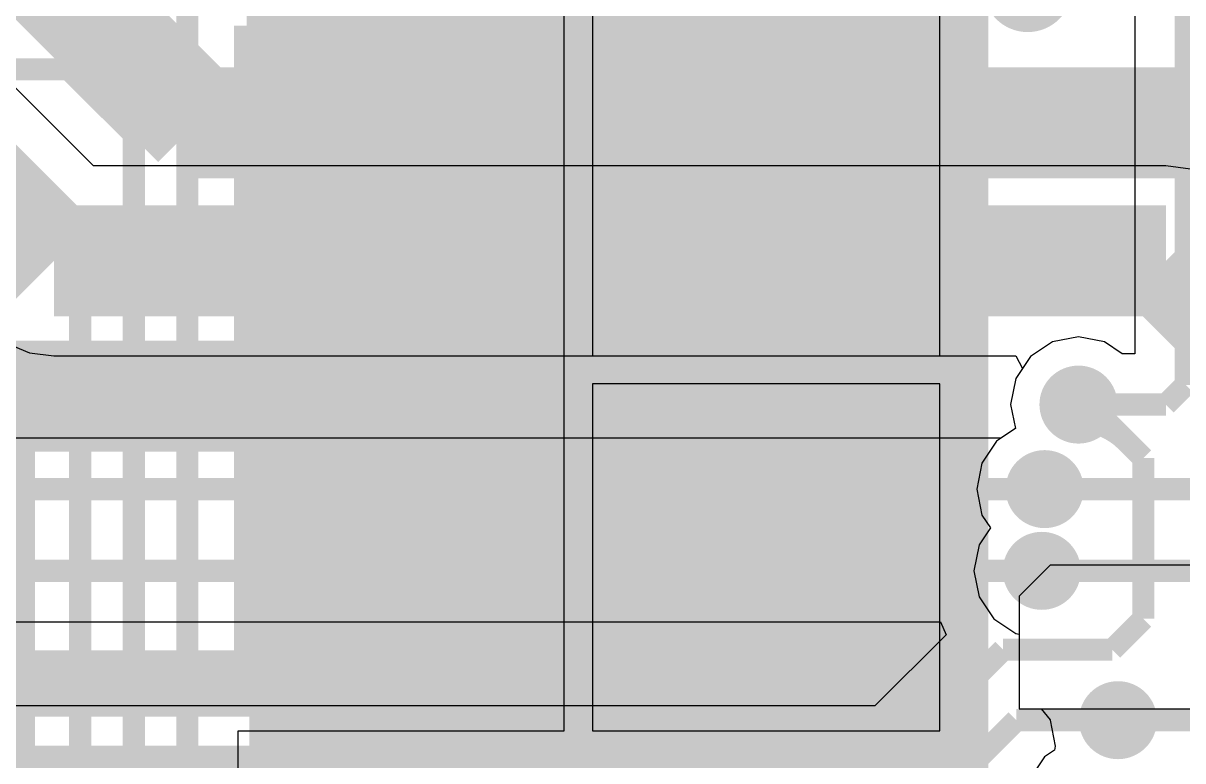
# Model space of a CAD drawing. Extents: x 56.2 to 141.8, y 48 to 96.4.
# Drawn here: x 111.17 to 121.62, y 80.51 to 87.16 of the extents above; entities that cross this region are included whole.
import ezdxf

# ---------------------------------------------------------------- set-up
doc = ezdxf.new("R2010")
doc.units = 0
doc.header["$MEASUREMENT"] = 0
for name, color, linetype in [('BOTTOMLAYER', 5, 'CONTINUOUS'), ('BOTTOMSOLDER', 6, 'CONTINUOUS'), ('MULTILAYER', 9, 'CONTINUOUS'), ('TOPLAYER', 1, 'CONTINUOUS'), ('TOPPASTE', 8, 'CONTINUOUS'), ('TOPSOLDER', 216, 'CONTINUOUS')]:
    doc.layers.add(name, color=color, linetype=linetype)

msp = doc.modelspace()

# ---------------------------------------------------------------- linework, layer by layer
at = {"layer": 'BOTTOMLAYER'}
for p, q in [((111.80272, 85.871134), (110.805537, 86.868317)), ((121.4628, 85.871134), (111.80272, 85.871134)), ((121.684694, 85.841921), (121.4628, 85.871134)), ((111.018935, 84.271325), (111.225706, 84.185679)), ((111.225706, 84.185679), (111.4476, 84.156466)), ((111.4476, 84.156466), (120.111787, 84.156466)), ((120.111787, 84.156466), (120.171654, 84.04446)), ((120.171654, 84.04446), (120.110212, 83.952509)), ((120.110212, 83.952509), (120.063646, 83.7184)), ((120.063646, 83.7184), (120.106747, 83.501713)), ((120.106747, 83.501713), (119.977296, 83.415215)), ((119.977296, 83.415215), (110.422256, 83.415215)), ((110.1598, 81.760985), (119.434069, 81.760985)), ((119.434069, 81.760985), (119.482672, 81.643652)), ((119.482672, 81.643652), (118.841236, 81.002215)), ((118.841236, 81.002215), (109.918048, 81.002215))]:
    msp.add_line(p, q, dxfattribs=at)
for points, const_width in [([(105.9104, 90.551), (111.4476, 85.0138)], 1.000001), ([(109.138128, 89.859528), (112.739256, 86.2584)], 1.000001), ([(106.0958, 88.574357), (110.913756, 83.756401)], 1.000001), ([(112.739256, 86.2584), (118.6942, 86.2584)], 1.000001), ([(118.6942, 86.2584), (122.301, 86.2584)], 1.000001), ([(111.4476, 85.0138), (121.4628, 85.0138)], 1.000001), ([(121.4628, 85.0138), (122.364376, 84.112224)], 1.000001), ([(110.913756, 83.756401), (110.951955, 83.7946)], 1.000001), ([(110.951955, 83.7946), (119.4562, 83.7946)], 1.000001), ([(120.6754, 83.7184), (120.777, 83.7184)], 0.2), ([(120.777, 83.7184), (121.2596, 83.2358)], 0.2), ([(121.2596, 81.788), (121.2596, 83.2358)], 0.2), ([(110.232208, 82.9564), (120.3706, 82.9564)], 0.2), ([(110.1598, 82.2198), (120.3452, 82.2198)], 0.2), ([(120.9802, 81.5086), (121.2596, 81.788)], 0.2), ([(119.031283, 80.5434), (119.996483, 81.5086)], 0.2), ([(119.996483, 81.5086), (120.9802, 81.5086)], 0.2), ([(110.0328, 81.2038), (118.8212, 81.2038)], 0.599999), ([(119.1768, 79.9338), (120.1166, 80.8736)], 0.2), ([(120.1166, 80.8736), (121.031, 80.8736)], 0.2), ([(109.728, 80.5434), (119.031283, 80.5434)], 0.2)]:
    msp.add_lwpolyline(points, dxfattribs=dict(at, const_width=const_width))
for points, const_width in [([(114.7596, 86.3092, 1), (115.0596, 86.3092, 1)], 0.299999), ([(117.2742, 86.3092, 1), (117.5742, 86.3092, 1)], 0.299999), ([(120.4492, 86.3346, 1), (120.7492, 86.3346, 1)], 0.299999), ([(113.388, 86.233, 1), (113.688, 86.233, 1)], 0.299999), ([(116.0804, 86.2838, 1), (116.3804, 86.2838, 1)], 0.299999), ([(118.4172, 86.2838, 1), (118.7172, 86.2838, 1)], 0.299999), ([(119.5094, 86.2584, 1), (119.8094, 86.2584, 1)], 0.299999), ([(113.3372, 83.82, 1), (113.6372, 83.82, 1)], 0.299999), ([(114.8104, 83.7946, 1), (115.1104, 83.7946, 1)], 0.299999), ([(116.3852, 83.82, 1), (116.6852, 83.82, 1)], 0.299999), ([(117.96, 83.8454, 1), (118.26, 83.8454, 1)], 0.299999), ([(119.3062, 83.7946, 1), (119.6062, 83.7946, 1)], 0.299999), ([(120.550402, 83.7184, 1), (120.800398, 83.7184, 1)], 0.249999), ([(120.6254, 83.5684, 1), (120.7254, 83.5684, 1)], 0.1), ([(120.6254, 83.5684, 1), (120.7254, 83.5684, 1)], 0.1), ([(120.6254, 83.5684, 1), (120.7254, 83.5684, 1)], 0.1), ([(120.6254, 83.5684, 1), (120.7254, 83.5684, 1)], 0.1), ([(120.6254, 83.5684, 1), (120.7254, 83.5684, 1)], 0.1), ([(120.6254, 83.5684, 1), (120.7254, 83.5684, 1)], 0.1), ([(120.6254, 83.5684, 1), (120.7254, 83.5684, 1)], 0.1), ([(120.6254, 83.5684, 1), (120.7254, 83.5684, 1)], 0.1), ([(120.6254, 83.5684, 1), (120.7254, 83.5684, 1)], 0.1), ([(120.6254, 83.5684, 1), (120.7254, 83.5684, 1)], 0.1), ([(120.6254, 83.5684, 1), (120.7254, 83.5684, 1)], 0.1), ([(120.6254, 83.5684, 1), (120.7254, 83.5684, 1)], 0.1), ([(120.6254, 83.5684, 1), (120.7254, 83.5684, 1)], 0.1), ([(120.6254, 83.5684, 1), (120.7254, 83.5684, 1)], 0.1), ([(121.054909, 83.390494, 1), (121.154909, 83.390494, 1)], 0.1), ([(121.054909, 83.390494, 1), (121.154909, 83.390494, 1)], 0.1), ([(121.054909, 83.390494, 1), (121.154909, 83.390494, 1)], 0.1), ([(121.054909, 83.390494, 1), (121.154909, 83.390494, 1)], 0.1), ([(121.054909, 83.390494, 1), (121.154909, 83.390494, 1)], 0.1), ([(121.054909, 83.390494, 1), (121.154909, 83.390494, 1)], 0.1), ([(121.054909, 83.390494, 1), (121.154909, 83.390494, 1)], 0.1), ([(121.054909, 83.390494, 1), (121.154909, 83.390494, 1)], 0.1), ([(121.054909, 83.390494, 1), (121.154909, 83.390494, 1)], 0.1), ([(121.054909, 83.390494, 1), (121.154909, 83.390494, 1)], 0.1), ([(121.054909, 83.390494, 1), (121.154909, 83.390494, 1)], 0.1), ([(121.054909, 83.390494, 1), (121.154909, 83.390494, 1)], 0.1), ([(121.054909, 83.390494, 1), (121.154909, 83.390494, 1)], 0.1), ([(121.054909, 83.390494, 1), (121.154909, 83.390494, 1)], 0.1), ([(120.245602, 82.9564, 1), (120.495598, 82.9564, 1)], 0.249999), ([(120.214535, 83.062465, 1), (120.314535, 83.062465, 1)], 0.1), ([(120.214535, 83.062465, 1), (120.314535, 83.062465, 1)], 0.1), ([(120.214535, 83.062465, 1), (120.314535, 83.062465, 1)], 0.1), ([(120.214535, 83.062465, 1), (120.314535, 83.062465, 1)], 0.1), ([(120.214535, 83.062465, 1), (120.314535, 83.062465, 1)], 0.1), ([(120.214535, 83.062465, 1), (120.314535, 83.062465, 1)], 0.1), ([(120.214535, 83.062465, 1), (120.314535, 83.062465, 1)], 0.1), ([(120.214535, 83.062465, 1), (120.314535, 83.062465, 1)], 0.1), ([(120.214535, 83.062465, 1), (120.314535, 83.062465, 1)], 0.1), ([(120.214535, 83.062465, 1), (120.314535, 83.062465, 1)], 0.1), ([(120.214535, 83.062465, 1), (120.314535, 83.062465, 1)], 0.1), ([(120.214535, 83.062465, 1), (120.314535, 83.062465, 1)], 0.1), ([(120.214535, 83.062465, 1), (120.314535, 83.062465, 1)], 0.1), ([(120.214535, 83.062465, 1), (120.314535, 83.062465, 1)], 0.1), ([(119.95847, 82.9564, 1), (120.05847, 82.9564, 1)], 0.1), ([(119.95847, 82.9564, 1), (120.05847, 82.9564, 1)], 0.1), ([(119.95847, 82.9564, 1), (120.05847, 82.9564, 1)], 0.1), ([(119.95847, 82.9564, 1), (120.05847, 82.9564, 1)], 0.1), ([(119.95847, 82.9564, 1), (120.05847, 82.9564, 1)], 0.1), ([(119.95847, 82.9564, 1), (120.05847, 82.9564, 1)], 0.1), ([(119.95847, 82.9564, 1), (120.05847, 82.9564, 1)], 0.1), ([(119.95847, 82.9564, 1), (120.05847, 82.9564, 1)], 0.1), ([(119.95847, 82.9564, 1), (120.05847, 82.9564, 1)], 0.1), ([(119.95847, 82.9564, 1), (120.05847, 82.9564, 1)], 0.1), ([(119.95847, 82.9564, 1), (120.05847, 82.9564, 1)], 0.1), ([(119.95847, 82.9564, 1), (120.05847, 82.9564, 1)], 0.1), ([(119.95847, 82.9564, 1), (120.05847, 82.9564, 1)], 0.1), ([(119.95847, 82.9564, 1), (120.05847, 82.9564, 1)], 0.1), ([(119.95847, 82.9564, 1), (120.05847, 82.9564, 1)], 0.1), ([(119.95847, 82.9564, 1), (120.05847, 82.9564, 1)], 0.1), ([(119.95847, 82.9564, 1), (120.05847, 82.9564, 1)], 0.1), ([(119.95847, 82.9564, 1), (120.05847, 82.9564, 1)], 0.1), ([(119.95847, 82.9564, 1), (120.05847, 82.9564, 1)], 0.1), ([(119.95847, 82.9564, 1), (120.05847, 82.9564, 1)], 0.1), ([(119.95847, 82.9564, 1), (120.05847, 82.9564, 1)], 0.1), ([(119.95847, 82.9564, 1), (120.05847, 82.9564, 1)], 0.1), ([(119.95847, 82.9564, 1), (120.05847, 82.9564, 1)], 0.1), ([(119.95847, 82.9564, 1), (120.05847, 82.9564, 1)], 0.1), ([(119.95847, 82.9564, 1), (120.05847, 82.9564, 1)], 0.1), ([(119.95847, 82.9564, 1), (120.05847, 82.9564, 1)], 0.1), ([(119.95847, 82.9564, 1), (120.05847, 82.9564, 1)], 0.1), ([(119.95847, 82.9564, 1), (120.05847, 82.9564, 1)], 0.1), ([(120.214535, 82.850335, 1), (120.314535, 82.850335, 1)], 0.1), ([(120.214535, 82.850335, 1), (120.314535, 82.850335, 1)], 0.1), ([(120.214535, 82.850335, 1), (120.314535, 82.850335, 1)], 0.1), ([(120.214535, 82.850335, 1), (120.314535, 82.850335, 1)], 0.1), ([(120.214535, 82.850335, 1), (120.314535, 82.850335, 1)], 0.1), ([(120.214535, 82.850335, 1), (120.314535, 82.850335, 1)], 0.1), ([(120.214535, 82.850335, 1), (120.314535, 82.850335, 1)], 0.1), ([(120.214535, 82.850335, 1), (120.314535, 82.850335, 1)], 0.1), ([(120.214535, 82.850335, 1), (120.314535, 82.850335, 1)], 0.1), ([(120.214535, 82.850335, 1), (120.314535, 82.850335, 1)], 0.1), ([(120.214535, 82.850335, 1), (120.314535, 82.850335, 1)], 0.1), ([(120.214535, 82.850335, 1), (120.314535, 82.850335, 1)], 0.1), ([(120.214535, 82.850335, 1), (120.314535, 82.850335, 1)], 0.1), ([(120.214535, 82.850335, 1), (120.314535, 82.850335, 1)], 0.1), ([(120.220202, 82.2198, 1), (120.470198, 82.2198, 1)], 0.249999), ([(120.189135, 82.325865, 1), (120.289135, 82.325865, 1)], 0.1), ([(120.189135, 82.325865, 1), (120.289135, 82.325865, 1)], 0.1), ([(120.189135, 82.325865, 1), (120.289135, 82.325865, 1)], 0.1), ([(119.93307, 82.2198, 1), (120.03307, 82.2198, 1)], 0.1), ([(119.93307, 82.2198, 1), (120.03307, 82.2198, 1)], 0.1), ([(119.93307, 82.2198, 1), (120.03307, 82.2198, 1)], 0.1), ([(119.93307, 82.2198, 1), (120.03307, 82.2198, 1)], 0.1), ([(119.93307, 82.2198, 1), (120.03307, 82.2198, 1)], 0.1), ([(119.93307, 82.2198, 1), (120.03307, 82.2198, 1)], 0.1), ([(120.189135, 82.113735, 1), (120.289135, 82.113735, 1)], 0.1), ([(120.189135, 82.113735, 1), (120.289135, 82.113735, 1)], 0.1), ([(120.189135, 82.113735, 1), (120.289135, 82.113735, 1)], 0.1), ([(113.4388, 81.3816, 1), (113.7388, 81.3816, 1)], 0.299999), ([(113.4388, 81.3816, 1), (113.7388, 81.3816, 1)], 0.299999), ([(113.4388, 81.3816, 1), (113.7388, 81.3816, 1)], 0.299999), ([(116.0042, 81.3816, 1), (116.3042, 81.3816, 1)], 0.299999), ([(116.0042, 81.3816, 1), (116.3042, 81.3816, 1)], 0.299999), ([(116.0042, 81.3816, 1), (116.3042, 81.3816, 1)], 0.299999), ([(118.6712, 81.407, 1), (118.9712, 81.407, 1)], 0.299999), ([(114.7088, 81.3308, 1), (115.0088, 81.3308, 1)], 0.299999), ([(114.7088, 81.3308, 1), (115.0088, 81.3308, 1)], 0.299999), ([(114.7088, 81.3308, 1), (115.0088, 81.3308, 1)], 0.299999), ([(117.2742, 81.3562, 1), (117.5742, 81.3562, 1)], 0.299999), ([(117.2742, 81.3562, 1), (117.5742, 81.3562, 1)], 0.299999), ([(117.2742, 81.3562, 1), (117.5742, 81.3562, 1)], 0.299999), ([(113.009553, 81.2038, 1), (113.309552, 81.2038, 1)], 0.299999), ([(113.868048, 81.2038, 1), (114.168047, 81.2038, 1)], 0.299999), ([(114.402194, 81.2038, 1), (114.702194, 81.2038, 1)], 0.299999), ([(115.015406, 81.2038, 1), (115.315406, 81.2038, 1)], 0.299999), ([(115.574953, 81.2038, 1), (115.874952, 81.2038, 1)], 0.299999), ([(116.433448, 81.2038, 1), (116.733447, 81.2038, 1)], 0.299999), ([(116.906274, 81.2038, 1), (117.206273, 81.2038, 1)], 0.299999), ([(117.642127, 81.2038, 1), (117.942126, 81.2038, 1)], 0.299999), ([(120.906002, 80.8736, 1), (121.155998, 80.8736, 1)], 0.249999), ([(120.874935, 80.979665, 1), (120.974935, 80.979665, 1)], 0.1), ([(120.874935, 80.979665, 1), (120.974935, 80.979665, 1)], 0.1), ([(120.874935, 80.979665, 1), (120.974935, 80.979665, 1)], 0.1), ([(120.874935, 80.979665, 1), (120.974935, 80.979665, 1)], 0.1), ([(120.874935, 80.979665, 1), (120.974935, 80.979665, 1)], 0.1), ([(120.874935, 80.979665, 1), (120.974935, 80.979665, 1)], 0.1), ([(120.874935, 80.979665, 1), (120.974935, 80.979665, 1)], 0.1), ([(120.874935, 80.979665, 1), (120.974935, 80.979665, 1)], 0.1), ([(120.874935, 80.979665, 1), (120.974935, 80.979665, 1)], 0.1), ([(120.874935, 80.979665, 1), (120.974935, 80.979665, 1)], 0.1), ([(120.874935, 80.979665, 1), (120.974935, 80.979665, 1)], 0.1), ([(120.874935, 80.979665, 1), (120.974935, 80.979665, 1)], 0.1), ([(120.874935, 80.979665, 1), (120.974935, 80.979665, 1)], 0.1), ([(120.874935, 80.979665, 1), (120.974935, 80.979665, 1)], 0.1), ([(120.61887, 80.8736, 1), (120.71887, 80.8736, 1)], 0.1), ([(120.61887, 80.8736, 1), (120.71887, 80.8736, 1)], 0.1), ([(120.61887, 80.8736, 1), (120.71887, 80.8736, 1)], 0.1), ([(120.61887, 80.8736, 1), (120.71887, 80.8736, 1)], 0.1), ([(120.61887, 80.8736, 1), (120.71887, 80.8736, 1)], 0.1), ([(120.61887, 80.8736, 1), (120.71887, 80.8736, 1)], 0.1), ([(120.61887, 80.8736, 1), (120.71887, 80.8736, 1)], 0.1), ([(120.61887, 80.8736, 1), (120.71887, 80.8736, 1)], 0.1), ([(120.61887, 80.8736, 1), (120.71887, 80.8736, 1)], 0.1), ([(120.61887, 80.8736, 1), (120.71887, 80.8736, 1)], 0.1), ([(120.61887, 80.8736, 1), (120.71887, 80.8736, 1)], 0.1), ([(120.61887, 80.8736, 1), (120.71887, 80.8736, 1)], 0.1), ([(120.61887, 80.8736, 1), (120.71887, 80.8736, 1)], 0.1), ([(120.61887, 80.8736, 1), (120.71887, 80.8736, 1)], 0.1), ([(120.61887, 80.8736, 1), (120.71887, 80.8736, 1)], 0.1), ([(120.61887, 80.8736, 1), (120.71887, 80.8736, 1)], 0.1), ([(120.61887, 80.8736, 1), (120.71887, 80.8736, 1)], 0.1), ([(120.61887, 80.8736, 1), (120.71887, 80.8736, 1)], 0.1), ([(120.61887, 80.8736, 1), (120.71887, 80.8736, 1)], 0.1), ([(120.61887, 80.8736, 1), (120.71887, 80.8736, 1)], 0.1), ([(120.61887, 80.8736, 1), (120.71887, 80.8736, 1)], 0.1), ([(120.61887, 80.8736, 1), (120.71887, 80.8736, 1)], 0.1), ([(120.61887, 80.8736, 1), (120.71887, 80.8736, 1)], 0.1), ([(120.61887, 80.8736, 1), (120.71887, 80.8736, 1)], 0.1), ([(120.61887, 80.8736, 1), (120.71887, 80.8736, 1)], 0.1), ([(120.61887, 80.8736, 1), (120.71887, 80.8736, 1)], 0.1), ([(120.61887, 80.8736, 1), (120.71887, 80.8736, 1)], 0.1), ([(120.61887, 80.8736, 1), (120.71887, 80.8736, 1)], 0.1), ([(120.874935, 80.767535, 1), (120.974935, 80.767535, 1)], 0.1), ([(120.874935, 80.767535, 1), (120.974935, 80.767535, 1)], 0.1), ([(120.874935, 80.767535, 1), (120.974935, 80.767535, 1)], 0.1), ([(120.874935, 80.767535, 1), (120.974935, 80.767535, 1)], 0.1), ([(120.874935, 80.767535, 1), (120.974935, 80.767535, 1)], 0.1), ([(120.874935, 80.767535, 1), (120.974935, 80.767535, 1)], 0.1), ([(120.874935, 80.767535, 1), (120.974935, 80.767535, 1)], 0.1), ([(120.874935, 80.767535, 1), (120.974935, 80.767535, 1)], 0.1), ([(120.874935, 80.767535, 1), (120.974935, 80.767535, 1)], 0.1), ([(120.874935, 80.767535, 1), (120.974935, 80.767535, 1)], 0.1), ([(120.874935, 80.767535, 1), (120.974935, 80.767535, 1)], 0.1), ([(120.874935, 80.767535, 1), (120.974935, 80.767535, 1)], 0.1), ([(120.874935, 80.767535, 1), (120.974935, 80.767535, 1)], 0.1), ([(120.874935, 80.767535, 1), (120.974935, 80.767535, 1)], 0.1)]:
    msp.add_lwpolyline(points, format="xyb", close=True, dxfattribs=dict(at, const_width=const_width))
for points, const_width in [([(120.6754, 83.5684, -0.198912), (121.104909, 83.390494)], 0.2), ([(120.6754, 83.5684, -0.198912), (121.104909, 83.390494)], 0.2), ([(120.6754, 83.5684, -0.198912), (121.104909, 83.390494)], 0.2), ([(120.6754, 83.5684, -0.198912), (121.104909, 83.390494)], 0.2), ([(120.6754, 83.5684, -0.198912), (121.104909, 83.390494)], 0.2), ([(120.6754, 83.5684, -0.198912), (121.104909, 83.390494)], 0.2), ([(120.6754, 83.5684, -0.198912), (121.104909, 83.390494)], 0.2), ([(120.6754, 83.5684, -0.198912), (121.104909, 83.390494)], 0.2), ([(120.6754, 83.5684, -0.198912), (121.104909, 83.390494)], 0.2), ([(120.6754, 83.5684, -0.198912), (121.104909, 83.390494)], 0.2), ([(120.6754, 83.5684, -0.198912), (121.104909, 83.390494)], 0.2), ([(120.6754, 83.5684, -0.198912), (121.104909, 83.390494)], 0.2), ([(120.6754, 83.5684, -0.198912), (121.104909, 83.390494)], 0.2), ([(120.6754, 83.5684, -0.198912), (121.104909, 83.390494)], 0.2), ([(120.264535, 83.062465, -0.198912), (120.00847, 82.9564)], 0.2), ([(120.264535, 83.062465, -0.198912), (120.00847, 82.9564)], 0.2), ([(120.264535, 83.062465, -0.198912), (120.00847, 82.9564)], 0.2), ([(120.264535, 83.062465, -0.198912), (120.00847, 82.9564)], 0.2), ([(120.264535, 83.062465, -0.198912), (120.00847, 82.9564)], 0.2), ([(120.264535, 83.062465, -0.198912), (120.00847, 82.9564)], 0.2), ([(120.264535, 83.062465, -0.198912), (120.00847, 82.9564)], 0.2), ([(120.264535, 83.062465, -0.198912), (120.00847, 82.9564)], 0.2), ([(120.264535, 83.062465, -0.198912), (120.00847, 82.9564)], 0.2), ([(120.264535, 83.062465, -0.198912), (120.00847, 82.9564)], 0.2), ([(120.264535, 83.062465, -0.198912), (120.00847, 82.9564)], 0.2), ([(120.264535, 83.062465, -0.198912), (120.00847, 82.9564)], 0.2), ([(120.264535, 83.062465, -0.198912), (120.00847, 82.9564)], 0.2), ([(120.264535, 83.062465, -0.198912), (120.00847, 82.9564)], 0.2), ([(120.00847, 82.9564, -0.198912), (120.264535, 82.850335)], 0.2), ([(120.00847, 82.9564, -0.198912), (120.264535, 82.850335)], 0.2), ([(120.00847, 82.9564, -0.198912), (120.264535, 82.850335)], 0.2), ([(120.00847, 82.9564, -0.198912), (120.264535, 82.850335)], 0.2), ([(120.00847, 82.9564, -0.198912), (120.264535, 82.850335)], 0.2), ([(120.00847, 82.9564, -0.198912), (120.264535, 82.850335)], 0.2), ([(120.00847, 82.9564, -0.198912), (120.264535, 82.850335)], 0.2), ([(120.00847, 82.9564, -0.198912), (120.264535, 82.850335)], 0.2), ([(120.00847, 82.9564, -0.198912), (120.264535, 82.850335)], 0.2), ([(120.00847, 82.9564, -0.198912), (120.264535, 82.850335)], 0.2), ([(120.00847, 82.9564, -0.198912), (120.264535, 82.850335)], 0.2), ([(120.00847, 82.9564, -0.198912), (120.264535, 82.850335)], 0.2), ([(120.00847, 82.9564, -0.198912), (120.264535, 82.850335)], 0.2), ([(120.00847, 82.9564, -0.198912), (120.264535, 82.850335)], 0.2), ([(120.239135, 82.325865, -0.198912), (119.98307, 82.2198)], 0.2), ([(120.239135, 82.325865, -0.198912), (119.98307, 82.2198)], 0.2), ([(120.239135, 82.325865, -0.198912), (119.98307, 82.2198)], 0.2), ([(119.98307, 82.2198, -0.198912), (120.239135, 82.113735)], 0.2), ([(119.98307, 82.2198, -0.198912), (120.239135, 82.113735)], 0.2), ([(119.98307, 82.2198, -0.198912), (120.239135, 82.113735)], 0.2), ([(113.5888, 81.3816, -0.198912), (113.159553, 81.2038)], 0.599999), ([(114.018047, 81.2038, -0.198912), (113.5888, 81.3816)], 0.599999), ([(116.1542, 81.3816, -0.198912), (115.724953, 81.2038)], 0.599999), ([(116.583447, 81.2038, -0.198912), (116.1542, 81.3816)], 0.599999), ([(114.8588, 81.3308, -0.198912), (114.552194, 81.2038)], 0.599999), ([(115.165406, 81.2038, -0.198912), (114.8588, 81.3308)], 0.599999), ([(117.4242, 81.3562, -0.198912), (117.056273, 81.2038)], 0.599999), ([(117.792127, 81.2038, -0.198912), (117.4242, 81.3562)], 0.599999), ([(120.924935, 80.979665, -0.198912), (120.66887, 80.8736)], 0.2), ([(120.924935, 80.979665, -0.198912), (120.66887, 80.8736)], 0.2), ([(120.924935, 80.979665, -0.198912), (120.66887, 80.8736)], 0.2), ([(120.924935, 80.979665, -0.198912), (120.66887, 80.8736)], 0.2), ([(120.924935, 80.979665, -0.198912), (120.66887, 80.8736)], 0.2), ([(120.924935, 80.979665, -0.198912), (120.66887, 80.8736)], 0.2), ([(120.924935, 80.979665, -0.198912), (120.66887, 80.8736)], 0.2), ([(120.924935, 80.979665, -0.198912), (120.66887, 80.8736)], 0.2), ([(120.924935, 80.979665, -0.198912), (120.66887, 80.8736)], 0.2), ([(120.924935, 80.979665, -0.198912), (120.66887, 80.8736)], 0.2), ([(120.924935, 80.979665, -0.198912), (120.66887, 80.8736)], 0.2), ([(120.924935, 80.979665, -0.198912), (120.66887, 80.8736)], 0.2), ([(120.924935, 80.979665, -0.198912), (120.66887, 80.8736)], 0.2), ([(120.924935, 80.979665, -0.198912), (120.66887, 80.8736)], 0.2), ([(120.66887, 80.8736, -0.198912), (120.924935, 80.767535)], 0.2), ([(120.66887, 80.8736, -0.198912), (120.924935, 80.767535)], 0.2), ([(120.66887, 80.8736, -0.198912), (120.924935, 80.767535)], 0.2), ([(120.66887, 80.8736, -0.198912), (120.924935, 80.767535)], 0.2), ([(120.66887, 80.8736, -0.198912), (120.924935, 80.767535)], 0.2), ([(120.66887, 80.8736, -0.198912), (120.924935, 80.767535)], 0.2), ([(120.66887, 80.8736, -0.198912), (120.924935, 80.767535)], 0.2), ([(120.66887, 80.8736, -0.198912), (120.924935, 80.767535)], 0.2), ([(120.66887, 80.8736, -0.198912), (120.924935, 80.767535)], 0.2), ([(120.66887, 80.8736, -0.198912), (120.924935, 80.767535)], 0.2), ([(120.66887, 80.8736, -0.198912), (120.924935, 80.767535)], 0.2), ([(120.66887, 80.8736, -0.198912), (120.924935, 80.767535)], 0.2), ([(120.66887, 80.8736, -0.198912), (120.924935, 80.767535)], 0.2), ([(120.66887, 80.8736, -0.198912), (120.924935, 80.767535)], 0.2)]:
    msp.add_lwpolyline(points, format="xyb", dxfattribs=dict(at, const_width=const_width))
at = {"layer": 'BOTTOMSOLDER'}
for points, const_width in [([(120.0174, 87.4776, 1), (120.419, 87.4776, 1)], 0.401599), ([(114.7088, 86.3092, 1), (115.1104, 86.3092, 1)], 0.401599), ([(117.2234, 86.3092, 1), (117.625, 86.3092, 1)], 0.401599), ([(120.3984, 86.3346, 1), (120.8, 86.3346, 1)], 0.401599), ([(113.3372, 86.233, 1), (113.7388, 86.233, 1)], 0.401599), ([(116.0296, 86.2838, 1), (116.4312, 86.2838, 1)], 0.401599), ([(118.3664, 86.2838, 1), (118.768, 86.2838, 1)], 0.401599), ([(119.4586, 86.2584, 1), (119.8602, 86.2584, 1)], 0.401599), ([(113.2864, 83.82, 1), (113.688, 83.82, 1)], 0.401599), ([(114.7596, 83.7946, 1), (115.1612, 83.7946, 1)], 0.401599), ([(116.3344, 83.82, 1), (116.736, 83.82, 1)], 0.401599), ([(117.9092, 83.8454, 1), (118.3108, 83.8454, 1)], 0.401599), ([(119.2554, 83.7946, 1), (119.657, 83.7946, 1)], 0.401599), ([(120.499602, 83.7184, 1), (120.851198, 83.7184, 1)], 0.351599), ([(120.194802, 82.9564, 1), (120.546398, 82.9564, 1)], 0.351599), ([(120.169402, 82.2198, 1), (120.520998, 82.2198, 1)], 0.351599), ([(118.6204, 81.407, 1), (119.022, 81.407, 1)], 0.401599), ([(113.388, 81.3816, 1), (113.7896, 81.3816, 1)], 0.401599), ([(114.658, 81.3308, 1), (115.0596, 81.3308, 1)], 0.401599), ([(115.9534, 81.3816, 1), (116.355, 81.3816, 1)], 0.401599), ([(117.2234, 81.3562, 1), (117.625, 81.3562, 1)], 0.401599), ([(120.855202, 80.8736, 1), (121.206798, 80.8736, 1)], 0.351599)]:
    msp.add_lwpolyline(points, format="xyb", close=True, dxfattribs=dict(at, const_width=const_width))
at = {"layer": 'MULTILAYER'}
for points, const_width in [([(114.7596, 86.3092, 1), (115.0596, 86.3092, 1)], 0.299999), ([(117.2742, 86.3092, 1), (117.5742, 86.3092, 1)], 0.299999), ([(120.4492, 86.3346, 1), (120.7492, 86.3346, 1)], 0.299999), ([(113.388, 86.233, 1), (113.688, 86.233, 1)], 0.299999), ([(116.0804, 86.2838, 1), (116.3804, 86.2838, 1)], 0.299999), ([(118.4172, 86.2838, 1), (118.7172, 86.2838, 1)], 0.299999), ([(119.5094, 86.2584, 1), (119.8094, 86.2584, 1)], 0.299999), ([(113.3372, 83.82, 1), (113.6372, 83.82, 1)], 0.299999), ([(114.8104, 83.7946, 1), (115.1104, 83.7946, 1)], 0.299999), ([(116.3852, 83.82, 1), (116.6852, 83.82, 1)], 0.299999), ([(117.96, 83.8454, 1), (118.26, 83.8454, 1)], 0.299999), ([(119.3062, 83.7946, 1), (119.6062, 83.7946, 1)], 0.299999), ([(120.550402, 83.7184, 1), (120.800398, 83.7184, 1)], 0.249999), ([(120.245602, 82.9564, 1), (120.495598, 82.9564, 1)], 0.249999), ([(120.220202, 82.2198, 1), (120.470198, 82.2198, 1)], 0.249999), ([(113.4388, 81.3816, 1), (113.7388, 81.3816, 1)], 0.299999), ([(116.0042, 81.3816, 1), (116.3042, 81.3816, 1)], 0.299999), ([(118.6712, 81.407, 1), (118.9712, 81.407, 1)], 0.299999), ([(114.7088, 81.3308, 1), (115.0088, 81.3308, 1)], 0.299999), ([(117.2742, 81.3562, 1), (117.5742, 81.3562, 1)], 0.299999), ([(120.906002, 80.8736, 1), (121.155998, 80.8736, 1)], 0.249999)]:
    msp.add_lwpolyline(points, format="xyb", close=True, dxfattribs=dict(at, const_width=const_width))
at = {"layer": 'TOPLAYER'}
for p, q in [((121.181785, 88.558967), (121.181785, 84.177215)), ((116.044218, 84.031074), (116.044218, 87.284992)), ((116.298218, 87.284992), (116.298218, 84.158074)), ((119.425187, 84.158074), (119.425187, 87.284992)), ((120.6754, 84.330154), (120.441291, 84.283588)), ((120.909509, 84.283588), (120.6754, 84.330154)), ((120.441291, 84.283588), (120.242825, 84.150975)), ((121.068704, 84.177215), (120.909509, 84.283588)), ((116.298218, 84.158074), (119.425187, 84.158074)), ((120.242825, 84.150975), (120.110212, 83.952509)), ((121.181785, 84.177215), (121.068704, 84.177215)), ((116.044218, 80.777004), (116.044218, 84.031074)), ((119.425187, 83.904074), (116.298218, 83.904074)), ((116.298218, 83.904074), (116.298218, 80.777004)), ((119.425187, 80.777004), (119.425187, 83.904074)), ((120.110212, 83.952509), (120.063646, 83.7184)), ((120.063646, 83.7184), (120.106747, 83.501713)), ((120.106747, 83.501713), (119.938025, 83.388975)), ((119.938025, 83.388975), (119.805412, 83.190509)), ((119.805412, 83.190509), (119.758846, 82.9564)), ((119.758846, 82.9564), (119.805412, 82.722291)), ((119.805412, 82.722291), (119.882376, 82.607107)), ((119.882376, 82.607107), (119.780012, 82.453909)), ((119.780012, 82.453909), (119.733446, 82.2198)), ((119.733446, 82.2198), (119.780012, 81.985691)), ((120.4214, 82.2706), (120.142, 81.9912)), ((123.0884, 82.2706), (120.4214, 82.2706)), ((119.780012, 81.985691), (119.912625, 81.787225)), ((120.142, 81.9912), (120.142, 80.9752)), ((119.912625, 81.787225), (120.111091, 81.654612)), ((120.111091, 81.654612), (120.142, 81.648465)), ((120.142, 81.648465), (120.142, 80.9752)), ((120.142, 80.9752), (122.9614, 80.9752)), ((120.142, 80.9752), (120.339358, 80.9752)), ((120.339358, 80.9752), (120.419927, 80.877026)), ((120.419927, 80.877026), (120.419246, 80.8736)), ((120.419246, 80.8736), (120.465812, 80.639496)), ((113.107815, 78.980848), (113.107815, 80.777004)), ((113.107815, 80.777004), (116.044218, 80.777004)), ((116.298218, 80.777004), (119.425187, 80.777004)), ((120.465812, 80.639491), (120.458659, 80.603532)), ((120.465812, 80.639496), (120.465809, 80.639493)), ((120.465809, 80.639493), (120.465812, 80.639491)), ((120.369825, 80.544175), (120.237212, 80.345709)), ((120.458659, 80.603532), (120.369825, 80.544175))]:
    msp.add_line(p, q, dxfattribs=at)
at = {"layer": 'TOPLAYER', "const_width": 0.2}
for points in [[(121.6406, 83.8962), (121.6406, 88.8746)], [(112.649, 78.7908), (112.649, 87.5538)], [(108.551218, 86.741), (111.5822, 86.741)], [(111.5822, 86.741), (112.1664, 86.1568)], [(112.1664, 78.359), (112.1664, 86.1568)], [(108.551218, 85.471), (111.3536, 85.471)], [(111.3536, 85.471), (111.6838, 85.1408)], [(111.6838, 77.851), (111.6838, 85.1408)], [(110.744, 84.201), (111.1758, 83.7692)], [(121.4628, 83.7184), (121.6406, 83.8962)], [(111.1758, 77.4446), (111.1758, 83.7692)], [(120.6754, 83.7184), (121.4628, 83.7184)], [(120.3706, 82.9564), (121.7168, 82.9564)], [(120.3452, 82.2198), (122.0216, 82.2198)], [(121.031, 80.8736), (123.063, 80.8736)]]:
    msp.add_lwpolyline(points, dxfattribs=at)
at = {"layer": 'TOPLAYER'}
for points, const_width in [([(114.7596, 86.3092, 1), (115.0596, 86.3092, 1)], 0.299999), ([(117.2742, 86.3092, 1), (117.5742, 86.3092, 1)], 0.299999), ([(120.4492, 86.3346, 1), (120.7492, 86.3346, 1)], 0.299999), ([(113.388, 86.233, 1), (113.688, 86.233, 1)], 0.299999), ([(116.0804, 86.2838, 1), (116.3804, 86.2838, 1)], 0.299999), ([(118.4172, 86.2838, 1), (118.7172, 86.2838, 1)], 0.299999), ([(119.5094, 86.2584, 1), (119.8094, 86.2584, 1)], 0.299999), ([(113.3372, 83.82, 1), (113.6372, 83.82, 1)], 0.299999), ([(114.8104, 83.7946, 1), (115.1104, 83.7946, 1)], 0.299999), ([(116.3852, 83.82, 1), (116.6852, 83.82, 1)], 0.299999), ([(117.96, 83.8454, 1), (118.26, 83.8454, 1)], 0.299999), ([(119.3062, 83.7946, 1), (119.6062, 83.7946, 1)], 0.299999), ([(120.550402, 83.7184, 1), (120.800398, 83.7184, 1)], 0.249999), ([(120.731465, 83.824465, 1), (120.831465, 83.824465, 1)], 0.1), ([(120.731465, 83.824465, 1), (120.831465, 83.824465, 1)], 0.1), ([(120.731465, 83.824465, 1), (120.831465, 83.824465, 1)], 0.1), ([(120.731465, 83.824465, 1), (120.831465, 83.824465, 1)], 0.1), ([(120.731465, 83.824465, 1), (120.831465, 83.824465, 1)], 0.1), ([(120.731465, 83.824465, 1), (120.831465, 83.824465, 1)], 0.1), ([(120.731465, 83.824465, 1), (120.831465, 83.824465, 1)], 0.1), ([(120.731465, 83.824465, 1), (120.831465, 83.824465, 1)], 0.1), ([(120.731465, 83.824465, 1), (120.831465, 83.824465, 1)], 0.1), ([(120.731465, 83.824465, 1), (120.831465, 83.824465, 1)], 0.1), ([(120.731465, 83.824465, 1), (120.831465, 83.824465, 1)], 0.1), ([(120.731465, 83.824465, 1), (120.831465, 83.824465, 1)], 0.1), ([(120.731465, 83.824465, 1), (120.831465, 83.824465, 1)], 0.1), ([(120.731465, 83.824465, 1), (120.831465, 83.824465, 1)], 0.1), ([(120.98753, 83.7184, 1), (121.08753, 83.7184, 1)], 0.1), ([(120.98753, 83.7184, 1), (121.08753, 83.7184, 1)], 0.1), ([(120.98753, 83.7184, 1), (121.08753, 83.7184, 1)], 0.1), ([(120.98753, 83.7184, 1), (121.08753, 83.7184, 1)], 0.1), ([(120.98753, 83.7184, 1), (121.08753, 83.7184, 1)], 0.1), ([(120.98753, 83.7184, 1), (121.08753, 83.7184, 1)], 0.1), ([(120.98753, 83.7184, 1), (121.08753, 83.7184, 1)], 0.1), ([(120.98753, 83.7184, 1), (121.08753, 83.7184, 1)], 0.1), ([(120.98753, 83.7184, 1), (121.08753, 83.7184, 1)], 0.1), ([(120.98753, 83.7184, 1), (121.08753, 83.7184, 1)], 0.1), ([(120.98753, 83.7184, 1), (121.08753, 83.7184, 1)], 0.1), ([(120.98753, 83.7184, 1), (121.08753, 83.7184, 1)], 0.1), ([(120.98753, 83.7184, 1), (121.08753, 83.7184, 1)], 0.1), ([(120.98753, 83.7184, 1), (121.08753, 83.7184, 1)], 0.1), ([(120.98753, 83.7184, 1), (121.08753, 83.7184, 1)], 0.1), ([(120.98753, 83.7184, 1), (121.08753, 83.7184, 1)], 0.1), ([(120.98753, 83.7184, 1), (121.08753, 83.7184, 1)], 0.1), ([(120.98753, 83.7184, 1), (121.08753, 83.7184, 1)], 0.1), ([(120.98753, 83.7184, 1), (121.08753, 83.7184, 1)], 0.1), ([(120.98753, 83.7184, 1), (121.08753, 83.7184, 1)], 0.1), ([(120.98753, 83.7184, 1), (121.08753, 83.7184, 1)], 0.1), ([(120.98753, 83.7184, 1), (121.08753, 83.7184, 1)], 0.1), ([(120.98753, 83.7184, 1), (121.08753, 83.7184, 1)], 0.1), ([(120.98753, 83.7184, 1), (121.08753, 83.7184, 1)], 0.1), ([(120.98753, 83.7184, 1), (121.08753, 83.7184, 1)], 0.1), ([(120.98753, 83.7184, 1), (121.08753, 83.7184, 1)], 0.1), ([(120.98753, 83.7184, 1), (121.08753, 83.7184, 1)], 0.1), ([(120.98753, 83.7184, 1), (121.08753, 83.7184, 1)], 0.1), ([(120.731465, 83.612335, 1), (120.831465, 83.612335, 1)], 0.1), ([(120.731465, 83.612335, 1), (120.831465, 83.612335, 1)], 0.1), ([(120.731465, 83.612335, 1), (120.831465, 83.612335, 1)], 0.1), ([(120.731465, 83.612335, 1), (120.831465, 83.612335, 1)], 0.1), ([(120.731465, 83.612335, 1), (120.831465, 83.612335, 1)], 0.1), ([(120.731465, 83.612335, 1), (120.831465, 83.612335, 1)], 0.1), ([(120.731465, 83.612335, 1), (120.831465, 83.612335, 1)], 0.1), ([(120.731465, 83.612335, 1), (120.831465, 83.612335, 1)], 0.1), ([(120.731465, 83.612335, 1), (120.831465, 83.612335, 1)], 0.1), ([(120.731465, 83.612335, 1), (120.831465, 83.612335, 1)], 0.1), ([(120.731465, 83.612335, 1), (120.831465, 83.612335, 1)], 0.1), ([(120.731465, 83.612335, 1), (120.831465, 83.612335, 1)], 0.1), ([(120.731465, 83.612335, 1), (120.831465, 83.612335, 1)], 0.1), ([(120.731465, 83.612335, 1), (120.831465, 83.612335, 1)], 0.1), ([(120.245602, 82.9564, 1), (120.495598, 82.9564, 1)], 0.249999), ([(120.426665, 83.062465, 1), (120.526665, 83.062465, 1)], 0.1), ([(120.426665, 83.062465, 1), (120.526665, 83.062465, 1)], 0.1), ([(120.426665, 83.062465, 1), (120.526665, 83.062465, 1)], 0.1), ([(120.426665, 83.062465, 1), (120.526665, 83.062465, 1)], 0.1), ([(120.426665, 83.062465, 1), (120.526665, 83.062465, 1)], 0.1), ([(120.426665, 83.062465, 1), (120.526665, 83.062465, 1)], 0.1), ([(120.426665, 83.062465, 1), (120.526665, 83.062465, 1)], 0.1), ([(120.426665, 83.062465, 1), (120.526665, 83.062465, 1)], 0.1), ([(120.426665, 83.062465, 1), (120.526665, 83.062465, 1)], 0.1), ([(120.426665, 83.062465, 1), (120.526665, 83.062465, 1)], 0.1), ([(120.426665, 83.062465, 1), (120.526665, 83.062465, 1)], 0.1), ([(120.426665, 83.062465, 1), (120.526665, 83.062465, 1)], 0.1), ([(120.426665, 83.062465, 1), (120.526665, 83.062465, 1)], 0.1), ([(120.426665, 83.062465, 1), (120.526665, 83.062465, 1)], 0.1), ([(120.68273, 82.9564, 1), (120.78273, 82.9564, 1)], 0.1), ([(120.68273, 82.9564, 1), (120.78273, 82.9564, 1)], 0.1), ([(120.68273, 82.9564, 1), (120.78273, 82.9564, 1)], 0.1), ([(120.68273, 82.9564, 1), (120.78273, 82.9564, 1)], 0.1), ([(120.68273, 82.9564, 1), (120.78273, 82.9564, 1)], 0.1), ([(120.68273, 82.9564, 1), (120.78273, 82.9564, 1)], 0.1), ([(120.68273, 82.9564, 1), (120.78273, 82.9564, 1)], 0.1), ([(120.68273, 82.9564, 1), (120.78273, 82.9564, 1)], 0.1), ([(120.68273, 82.9564, 1), (120.78273, 82.9564, 1)], 0.1), ([(120.68273, 82.9564, 1), (120.78273, 82.9564, 1)], 0.1), ([(120.68273, 82.9564, 1), (120.78273, 82.9564, 1)], 0.1), ([(120.68273, 82.9564, 1), (120.78273, 82.9564, 1)], 0.1), ([(120.68273, 82.9564, 1), (120.78273, 82.9564, 1)], 0.1), ([(120.68273, 82.9564, 1), (120.78273, 82.9564, 1)], 0.1), ([(120.68273, 82.9564, 1), (120.78273, 82.9564, 1)], 0.1), ([(120.68273, 82.9564, 1), (120.78273, 82.9564, 1)], 0.1), ([(120.68273, 82.9564, 1), (120.78273, 82.9564, 1)], 0.1), ([(120.68273, 82.9564, 1), (120.78273, 82.9564, 1)], 0.1), ([(120.68273, 82.9564, 1), (120.78273, 82.9564, 1)], 0.1), ([(120.68273, 82.9564, 1), (120.78273, 82.9564, 1)], 0.1), ([(120.68273, 82.9564, 1), (120.78273, 82.9564, 1)], 0.1), ([(120.68273, 82.9564, 1), (120.78273, 82.9564, 1)], 0.1), ([(120.68273, 82.9564, 1), (120.78273, 82.9564, 1)], 0.1), ([(120.68273, 82.9564, 1), (120.78273, 82.9564, 1)], 0.1), ([(120.68273, 82.9564, 1), (120.78273, 82.9564, 1)], 0.1), ([(120.68273, 82.9564, 1), (120.78273, 82.9564, 1)], 0.1), ([(120.68273, 82.9564, 1), (120.78273, 82.9564, 1)], 0.1), ([(120.68273, 82.9564, 1), (120.78273, 82.9564, 1)], 0.1), ([(120.426665, 82.850335, 1), (120.526665, 82.850335, 1)], 0.1), ([(120.426665, 82.850335, 1), (120.526665, 82.850335, 1)], 0.1), ([(120.426665, 82.850335, 1), (120.526665, 82.850335, 1)], 0.1), ([(120.426665, 82.850335, 1), (120.526665, 82.850335, 1)], 0.1), ([(120.426665, 82.850335, 1), (120.526665, 82.850335, 1)], 0.1), ([(120.426665, 82.850335, 1), (120.526665, 82.850335, 1)], 0.1), ([(120.426665, 82.850335, 1), (120.526665, 82.850335, 1)], 0.1), ([(120.426665, 82.850335, 1), (120.526665, 82.850335, 1)], 0.1), ([(120.426665, 82.850335, 1), (120.526665, 82.850335, 1)], 0.1), ([(120.426665, 82.850335, 1), (120.526665, 82.850335, 1)], 0.1), ([(120.426665, 82.850335, 1), (120.526665, 82.850335, 1)], 0.1), ([(120.426665, 82.850335, 1), (120.526665, 82.850335, 1)], 0.1), ([(120.426665, 82.850335, 1), (120.526665, 82.850335, 1)], 0.1), ([(120.426665, 82.850335, 1), (120.526665, 82.850335, 1)], 0.1), ([(120.220202, 82.2198, 1), (120.470198, 82.2198, 1)], 0.249999), ([(120.401265, 82.325865, 1), (120.501265, 82.325865, 1)], 0.1), ([(120.401265, 82.325865, 1), (120.501265, 82.325865, 1)], 0.1), ([(120.401265, 82.325865, 1), (120.501265, 82.325865, 1)], 0.1), ([(120.65733, 82.2198, 1), (120.75733, 82.2198, 1)], 0.1), ([(120.65733, 82.2198, 1), (120.75733, 82.2198, 1)], 0.1), ([(120.65733, 82.2198, 1), (120.75733, 82.2198, 1)], 0.1), ([(120.65733, 82.2198, 1), (120.75733, 82.2198, 1)], 0.1), ([(120.65733, 82.2198, 1), (120.75733, 82.2198, 1)], 0.1), ([(120.65733, 82.2198, 1), (120.75733, 82.2198, 1)], 0.1), ([(120.401265, 82.113735, 1), (120.501265, 82.113735, 1)], 0.1), ([(120.401265, 82.113735, 1), (120.501265, 82.113735, 1)], 0.1), ([(120.401265, 82.113735, 1), (120.501265, 82.113735, 1)], 0.1), ([(113.4388, 81.3816, 1), (113.7388, 81.3816, 1)], 0.299999), ([(116.0042, 81.3816, 1), (116.3042, 81.3816, 1)], 0.299999), ([(118.6712, 81.407, 1), (118.9712, 81.407, 1)], 0.299999), ([(114.7088, 81.3308, 1), (115.0088, 81.3308, 1)], 0.299999), ([(117.2742, 81.3562, 1), (117.5742, 81.3562, 1)], 0.299999), ([(120.906002, 80.8736, 1), (121.155998, 80.8736, 1)], 0.249999), ([(121.087065, 80.979665, 1), (121.187065, 80.979665, 1)], 0.1), ([(121.087065, 80.979665, 1), (121.187065, 80.979665, 1)], 0.1), ([(121.087065, 80.979665, 1), (121.187065, 80.979665, 1)], 0.1), ([(121.087065, 80.979665, 1), (121.187065, 80.979665, 1)], 0.1), ([(121.087065, 80.979665, 1), (121.187065, 80.979665, 1)], 0.1), ([(121.087065, 80.979665, 1), (121.187065, 80.979665, 1)], 0.1), ([(121.087065, 80.979665, 1), (121.187065, 80.979665, 1)], 0.1), ([(121.087065, 80.979665, 1), (121.187065, 80.979665, 1)], 0.1), ([(121.087065, 80.979665, 1), (121.187065, 80.979665, 1)], 0.1), ([(121.087065, 80.979665, 1), (121.187065, 80.979665, 1)], 0.1), ([(121.087065, 80.979665, 1), (121.187065, 80.979665, 1)], 0.1), ([(121.087065, 80.979665, 1), (121.187065, 80.979665, 1)], 0.1), ([(121.087065, 80.979665, 1), (121.187065, 80.979665, 1)], 0.1), ([(121.087065, 80.979665, 1), (121.187065, 80.979665, 1)], 0.1), ([(121.34313, 80.8736, 1), (121.44313, 80.8736, 1)], 0.1), ([(121.34313, 80.8736, 1), (121.44313, 80.8736, 1)], 0.1), ([(121.34313, 80.8736, 1), (121.44313, 80.8736, 1)], 0.1), ([(121.34313, 80.8736, 1), (121.44313, 80.8736, 1)], 0.1), ([(121.34313, 80.8736, 1), (121.44313, 80.8736, 1)], 0.1), ([(121.34313, 80.8736, 1), (121.44313, 80.8736, 1)], 0.1), ([(121.34313, 80.8736, 1), (121.44313, 80.8736, 1)], 0.1), ([(121.34313, 80.8736, 1), (121.44313, 80.8736, 1)], 0.1), ([(121.34313, 80.8736, 1), (121.44313, 80.8736, 1)], 0.1), ([(121.34313, 80.8736, 1), (121.44313, 80.8736, 1)], 0.1), ([(121.34313, 80.8736, 1), (121.44313, 80.8736, 1)], 0.1), ([(121.34313, 80.8736, 1), (121.44313, 80.8736, 1)], 0.1), ([(121.34313, 80.8736, 1), (121.44313, 80.8736, 1)], 0.1), ([(121.34313, 80.8736, 1), (121.44313, 80.8736, 1)], 0.1), ([(121.34313, 80.8736, 1), (121.44313, 80.8736, 1)], 0.1), ([(121.34313, 80.8736, 1), (121.44313, 80.8736, 1)], 0.1), ([(121.34313, 80.8736, 1), (121.44313, 80.8736, 1)], 0.1), ([(121.34313, 80.8736, 1), (121.44313, 80.8736, 1)], 0.1), ([(121.34313, 80.8736, 1), (121.44313, 80.8736, 1)], 0.1), ([(121.34313, 80.8736, 1), (121.44313, 80.8736, 1)], 0.1), ([(121.34313, 80.8736, 1), (121.44313, 80.8736, 1)], 0.1), ([(121.34313, 80.8736, 1), (121.44313, 80.8736, 1)], 0.1), ([(121.34313, 80.8736, 1), (121.44313, 80.8736, 1)], 0.1), ([(121.34313, 80.8736, 1), (121.44313, 80.8736, 1)], 0.1), ([(121.34313, 80.8736, 1), (121.44313, 80.8736, 1)], 0.1), ([(121.34313, 80.8736, 1), (121.44313, 80.8736, 1)], 0.1), ([(121.34313, 80.8736, 1), (121.44313, 80.8736, 1)], 0.1), ([(121.34313, 80.8736, 1), (121.44313, 80.8736, 1)], 0.1), ([(121.087065, 80.767535, 1), (121.187065, 80.767535, 1)], 0.1), ([(121.087065, 80.767535, 1), (121.187065, 80.767535, 1)], 0.1), ([(121.087065, 80.767535, 1), (121.187065, 80.767535, 1)], 0.1), ([(121.087065, 80.767535, 1), (121.187065, 80.767535, 1)], 0.1), ([(121.087065, 80.767535, 1), (121.187065, 80.767535, 1)], 0.1), ([(121.087065, 80.767535, 1), (121.187065, 80.767535, 1)], 0.1), ([(121.087065, 80.767535, 1), (121.187065, 80.767535, 1)], 0.1), ([(121.087065, 80.767535, 1), (121.187065, 80.767535, 1)], 0.1), ([(121.087065, 80.767535, 1), (121.187065, 80.767535, 1)], 0.1), ([(121.087065, 80.767535, 1), (121.187065, 80.767535, 1)], 0.1), ([(121.087065, 80.767535, 1), (121.187065, 80.767535, 1)], 0.1), ([(121.087065, 80.767535, 1), (121.187065, 80.767535, 1)], 0.1), ([(121.087065, 80.767535, 1), (121.187065, 80.767535, 1)], 0.1), ([(121.087065, 80.767535, 1), (121.187065, 80.767535, 1)], 0.1)]:
    msp.add_lwpolyline(points, format="xyb", close=True, dxfattribs=dict(at, const_width=const_width))
at = {"layer": 'TOPLAYER', "const_width": 0.2}
for points in [[(121.03753, 83.7184, -0.198912), (120.781465, 83.824465)], [(121.03753, 83.7184, -0.198912), (120.781465, 83.824465)], [(121.03753, 83.7184, -0.198912), (120.781465, 83.824465)], [(121.03753, 83.7184, -0.198912), (120.781465, 83.824465)], [(121.03753, 83.7184, -0.198912), (120.781465, 83.824465)], [(121.03753, 83.7184, -0.198912), (120.781465, 83.824465)], [(121.03753, 83.7184, -0.198912), (120.781465, 83.824465)], [(121.03753, 83.7184, -0.198912), (120.781465, 83.824465)], [(121.03753, 83.7184, -0.198912), (120.781465, 83.824465)], [(121.03753, 83.7184, -0.198912), (120.781465, 83.824465)], [(121.03753, 83.7184, -0.198912), (120.781465, 83.824465)], [(121.03753, 83.7184, -0.198912), (120.781465, 83.824465)], [(121.03753, 83.7184, -0.198912), (120.781465, 83.824465)], [(121.03753, 83.7184, -0.198912), (120.781465, 83.824465)], [(120.781465, 83.612335, -0.198912), (121.03753, 83.7184)], [(120.781465, 83.612335, -0.198912), (121.03753, 83.7184)], [(120.781465, 83.612335, -0.198912), (121.03753, 83.7184)], [(120.781465, 83.612335, -0.198912), (121.03753, 83.7184)], [(120.781465, 83.612335, -0.198912), (121.03753, 83.7184)], [(120.781465, 83.612335, -0.198912), (121.03753, 83.7184)], [(120.781465, 83.612335, -0.198912), (121.03753, 83.7184)], [(120.781465, 83.612335, -0.198912), (121.03753, 83.7184)], [(120.781465, 83.612335, -0.198912), (121.03753, 83.7184)], [(120.781465, 83.612335, -0.198912), (121.03753, 83.7184)], [(120.781465, 83.612335, -0.198912), (121.03753, 83.7184)], [(120.781465, 83.612335, -0.198912), (121.03753, 83.7184)], [(120.781465, 83.612335, -0.198912), (121.03753, 83.7184)], [(120.781465, 83.612335, -0.198912), (121.03753, 83.7184)], [(120.73273, 82.9564, -0.198912), (120.476665, 83.062465)], [(120.73273, 82.9564, -0.198912), (120.476665, 83.062465)], [(120.73273, 82.9564, -0.198912), (120.476665, 83.062465)], [(120.73273, 82.9564, -0.198912), (120.476665, 83.062465)], [(120.73273, 82.9564, -0.198912), (120.476665, 83.062465)], [(120.73273, 82.9564, -0.198912), (120.476665, 83.062465)], [(120.73273, 82.9564, -0.198912), (120.476665, 83.062465)], [(120.73273, 82.9564, -0.198912), (120.476665, 83.062465)], [(120.73273, 82.9564, -0.198912), (120.476665, 83.062465)], [(120.73273, 82.9564, -0.198912), (120.476665, 83.062465)], [(120.73273, 82.9564, -0.198912), (120.476665, 83.062465)], [(120.73273, 82.9564, -0.198912), (120.476665, 83.062465)], [(120.73273, 82.9564, -0.198912), (120.476665, 83.062465)], [(120.73273, 82.9564, -0.198912), (120.476665, 83.062465)], [(120.476665, 82.850335, -0.198912), (120.73273, 82.9564)], [(120.476665, 82.850335, -0.198912), (120.73273, 82.9564)], [(120.476665, 82.850335, -0.198912), (120.73273, 82.9564)], [(120.476665, 82.850335, -0.198912), (120.73273, 82.9564)], [(120.476665, 82.850335, -0.198912), (120.73273, 82.9564)], [(120.476665, 82.850335, -0.198912), (120.73273, 82.9564)], [(120.476665, 82.850335, -0.198912), (120.73273, 82.9564)], [(120.476665, 82.850335, -0.198912), (120.73273, 82.9564)], [(120.476665, 82.850335, -0.198912), (120.73273, 82.9564)], [(120.476665, 82.850335, -0.198912), (120.73273, 82.9564)], [(120.476665, 82.850335, -0.198912), (120.73273, 82.9564)], [(120.476665, 82.850335, -0.198912), (120.73273, 82.9564)], [(120.476665, 82.850335, -0.198912), (120.73273, 82.9564)], [(120.476665, 82.850335, -0.198912), (120.73273, 82.9564)], [(120.70733, 82.2198, -0.198912), (120.451265, 82.325865)], [(120.70733, 82.2198, -0.198912), (120.451265, 82.325865)], [(120.70733, 82.2198, -0.198912), (120.451265, 82.325865)], [(120.451265, 82.113735, -0.198912), (120.70733, 82.2198)], [(120.451265, 82.113735, -0.198912), (120.70733, 82.2198)], [(120.451265, 82.113735, -0.198912), (120.70733, 82.2198)], [(121.39313, 80.8736, -0.198912), (121.137065, 80.979665)], [(121.39313, 80.8736, -0.198912), (121.137065, 80.979665)], [(121.39313, 80.8736, -0.198912), (121.137065, 80.979665)], [(121.39313, 80.8736, -0.198912), (121.137065, 80.979665)], [(121.39313, 80.8736, -0.198912), (121.137065, 80.979665)], [(121.39313, 80.8736, -0.198912), (121.137065, 80.979665)], [(121.39313, 80.8736, -0.198912), (121.137065, 80.979665)], [(121.39313, 80.8736, -0.198912), (121.137065, 80.979665)], [(121.39313, 80.8736, -0.198912), (121.137065, 80.979665)], [(121.39313, 80.8736, -0.198912), (121.137065, 80.979665)], [(121.39313, 80.8736, -0.198912), (121.137065, 80.979665)], [(121.39313, 80.8736, -0.198912), (121.137065, 80.979665)], [(121.39313, 80.8736, -0.198912), (121.137065, 80.979665)], [(121.39313, 80.8736, -0.198912), (121.137065, 80.979665)], [(121.137065, 80.767535, -0.198912), (121.39313, 80.8736)], [(121.137065, 80.767535, -0.198912), (121.39313, 80.8736)], [(121.137065, 80.767535, -0.198912), (121.39313, 80.8736)], [(121.137065, 80.767535, -0.198912), (121.39313, 80.8736)], [(121.137065, 80.767535, -0.198912), (121.39313, 80.8736)], [(121.137065, 80.767535, -0.198912), (121.39313, 80.8736)], [(121.137065, 80.767535, -0.198912), (121.39313, 80.8736)], [(121.137065, 80.767535, -0.198912), (121.39313, 80.8736)], [(121.137065, 80.767535, -0.198912), (121.39313, 80.8736)], [(121.137065, 80.767535, -0.198912), (121.39313, 80.8736)], [(121.137065, 80.767535, -0.198912), (121.39313, 80.8736)], [(121.137065, 80.767535, -0.198912), (121.39313, 80.8736)], [(121.137065, 80.767535, -0.198912), (121.39313, 80.8736)], [(121.137065, 80.767535, -0.198912), (121.39313, 80.8736)]]:
    msp.add_lwpolyline(points, format="xyb", dxfattribs=at)
at = {"layer": 'TOPLAYER'}
for points in [[(113.1824, 86.385397), (119.126, 86.385397), (113.1824, 87.380991), (119.126, 87.380991)], [(118.3132, 80.1624), (119.8626, 80.1624), (118.3132, 87.380989), (119.8626, 87.380989)], [(119.171212, 87.031068), (113.171224, 87.031068), (119.171212, 81.03108), (113.171224, 81.03108)], [(113.2078, 80.1624), (119.1768, 80.1624), (113.2078, 81.1276), (119.1768, 81.1276)]]:
    msp.add_solid(points, dxfattribs=at)
at = {"layer": 'TOPPASTE'}
msp.add_solid([(119.171212, 87.031068), (113.171224, 87.031068), (119.171212, 81.03108), (113.171224, 81.03108)], dxfattribs=at)
at = {"layer": 'TOPSOLDER'}
for points, const_width in [([(120.0174, 87.4776, 1), (120.419, 87.4776, 1)], 0.401599), ([(114.7088, 86.3092, 1), (115.1104, 86.3092, 1)], 0.401599), ([(117.2234, 86.3092, 1), (117.625, 86.3092, 1)], 0.401599), ([(120.3984, 86.3346, 1), (120.8, 86.3346, 1)], 0.401599), ([(113.3372, 86.233, 1), (113.7388, 86.233, 1)], 0.401599), ([(116.0296, 86.2838, 1), (116.4312, 86.2838, 1)], 0.401599), ([(118.3664, 86.2838, 1), (118.768, 86.2838, 1)], 0.401599), ([(119.4586, 86.2584, 1), (119.8602, 86.2584, 1)], 0.401599), ([(113.2864, 83.82, 1), (113.688, 83.82, 1)], 0.401599), ([(114.7596, 83.7946, 1), (115.1612, 83.7946, 1)], 0.401599), ([(116.3344, 83.82, 1), (116.736, 83.82, 1)], 0.401599), ([(117.9092, 83.8454, 1), (118.3108, 83.8454, 1)], 0.401599), ([(119.2554, 83.7946, 1), (119.657, 83.7946, 1)], 0.401599), ([(120.499602, 83.7184, 1), (120.851198, 83.7184, 1)], 0.351599), ([(120.194802, 82.9564, 1), (120.546398, 82.9564, 1)], 0.351599), ([(120.169402, 82.2198, 1), (120.520998, 82.2198, 1)], 0.351599), ([(118.6204, 81.407, 1), (119.022, 81.407, 1)], 0.401599), ([(113.388, 81.3816, 1), (113.7896, 81.3816, 1)], 0.401599), ([(114.658, 81.3308, 1), (115.0596, 81.3308, 1)], 0.401599), ([(115.9534, 81.3816, 1), (116.355, 81.3816, 1)], 0.401599), ([(117.2234, 81.3562, 1), (117.625, 81.3562, 1)], 0.401599), ([(120.855202, 80.8736, 1), (121.206798, 80.8736, 1)], 0.351599)]:
    msp.add_lwpolyline(points, format="xyb", close=True, dxfattribs=dict(at, const_width=const_width))
msp.add_solid([(119.272812, 87.132668), (113.069624, 87.132668), (119.272812, 80.92948), (113.069624, 80.92948)], dxfattribs=at)

doc.saveas('drawing.dxf')
